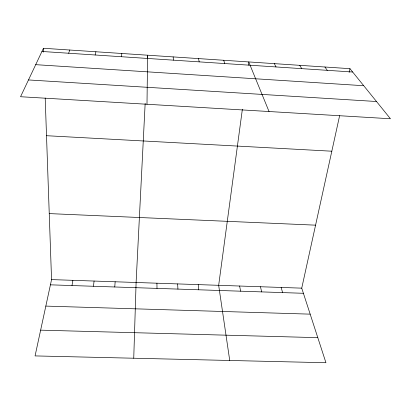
<?xml version="1.0" encoding="UTF-8"?>
<svg xmlns="http://www.w3.org/2000/svg" width="411" height="411" viewBox="0 0 411 411"><rect width="100%" height="100%" fill="white"/><g stroke="black" fill="none" stroke-linecap="round" stroke-linejoin="round"><path stroke-width="0.62" d="M146.994 104.255L147.595 55.202L147.436 58.347M133.745 358.222L136.103 282.485L145.155 103.48M114.756 286.981L115.157 281.771M121.445 56.728L121.846 53.492M93.441 286.267L94.083 281.052M242.367 109.28L218.667 285.311L229.734 360.473M248.311 65.108L248.737 61.938L269.046 111.53M71.997 285.553L72.881 280.328M45.195 98.029L51.555 279.598L35.069 355.911L325.938 362.728L301.736 288.152L339.62 115.702M349.129 72.403L349.951 68.673L43.453 48.272L20.55 96.724L390.45 118.758L349.951 68.673M95.141 54.992L95.907 51.765M68.642 53.24L69.778 50.024M40.632 330.156L317.801 337.657M45.832 306.097L310.171 314.148M50.425 284.828L303.405 293.29M51.555 279.598L301.736 288.152M49.243 213.597L315.576 225.161M46.515 135.707L331.821 151.207M28.482 79.94L376.502 101.512M35.706 64.666L363.735 85.719M41.943 51.473L352.648 72.007M324.926 67.008L327.295 70.332M299.717 65.328L301.751 68.647M274.322 63.638L276.017 66.947M223.723 60.273L224.735 63.556M281.155 287.448L282.604 292.596M260.451 286.739L261.673 291.892M198.534 58.593L199.196 61.866M239.623 286.025L240.615 291.188M198.21 284.612L198.744 289.791M173.154 56.908L173.468 60.165M177.629 283.909L177.937 289.092M43.453 48.272L43.592 52.125M156.93 283.2L157.002 288.394"/></g></svg>
